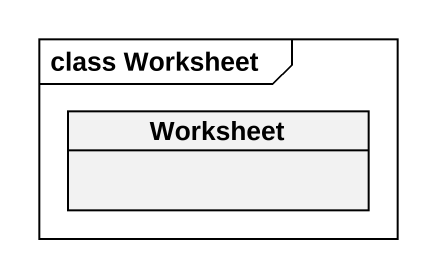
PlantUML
@startuml
mainframe class Worksheet
hide circle
hide empty members
class Worksheet
@enduml
